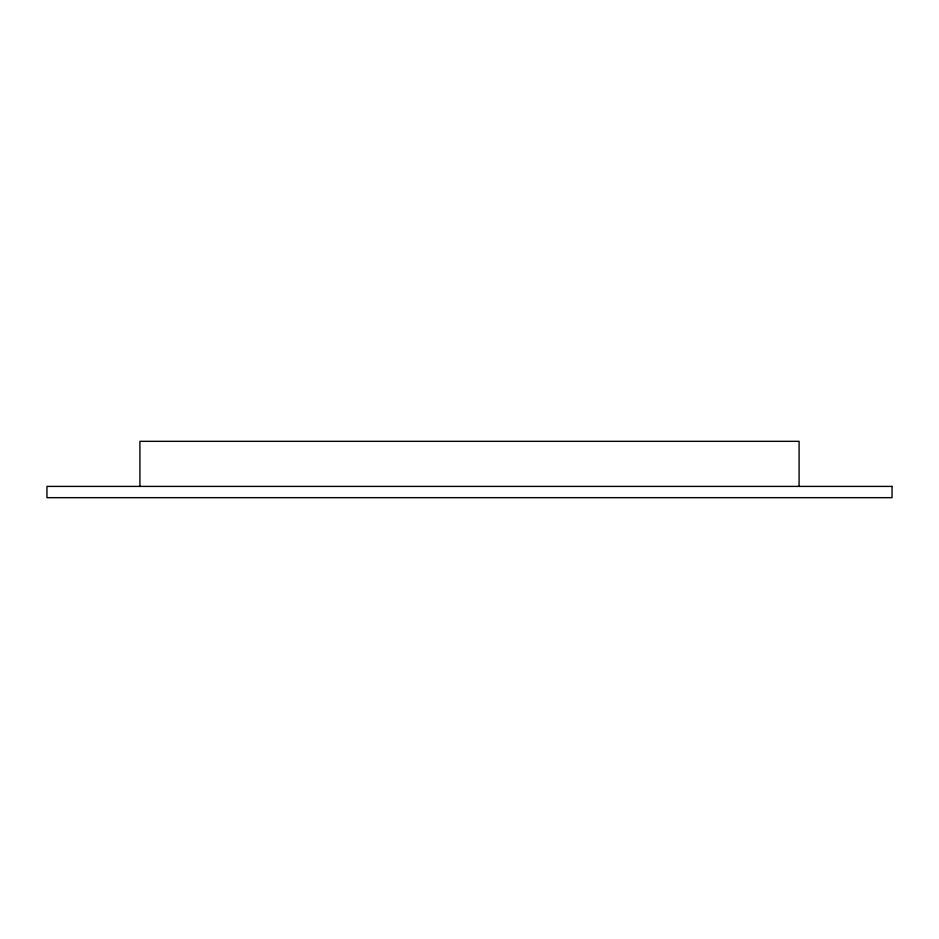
<?xml version="1.0" encoding="UTF-8"?>
<svg xmlns="http://www.w3.org/2000/svg" width="939" height="939" viewBox="0 0 939 939"><rect width="100%" height="100%" fill="white"/><g stroke="black" fill="none" stroke-linecap="round" stroke-linejoin="round"><path stroke-width="1.41" d="M799.089 486.402L799.089 441.33L139.911 441.33L139.911 486.402M892.05 486.402L46.95 486.402L46.95 497.67L892.05 497.67L892.05 486.402"/></g></svg>
